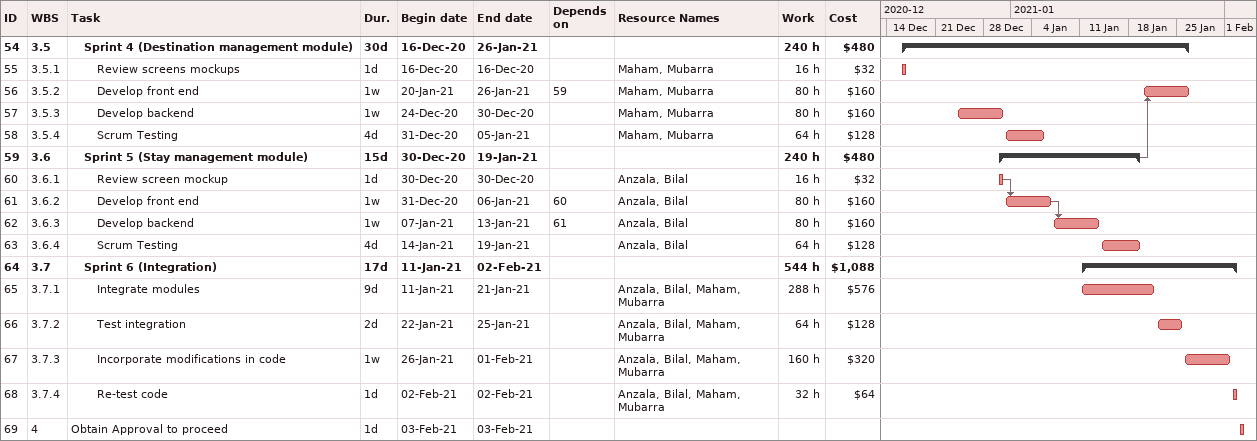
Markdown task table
| ID | WBS | Task | Duration | Start | Finish | Predecessors | Resources | Work (h) | Cost ($) |
|---|---|---|---|---|---|---|---|---|---|
| 54 | 3.5 | **Sprint 4 (Destination management module)** | 30d | 2020-12-16 | 2021-01-26 |  |  | 240 | 480 |
| 55 | 3.5.1 | Review screens mockups | 1d | 2020-12-16 | 2020-12-16 |  | Maham, Mubarra | 16 | 32 |
| 56 | 3.5.2 | Develop front end | 1w | 2021-01-20 | 2021-01-26 | 59 | Maham, Mubarra | 80 | 160 |
| 57 | 3.5.3 | Develop backend | 1w | 2020-12-24 | 2020-12-30 |  | Maham, Mubarra | 80 | 160 |
| 58 | 3.5.4 | Scrum Testing | 4d | 2020-12-31 | 2021-01-05 |  | Maham, Mubarra | 64 | 128 |
| 59 | 3.6 | **Sprint 5 (Stay management module)** | 15d | 2020-12-30 | 2021-01-19 |  |  | 240 | 480 |
| 60 | 3.6.1 | Review screen mockup | 1d | 2020-12-30 | 2020-12-30 |  | Anzala, Bilal | 16 | 32 |
| 61 | 3.6.2 | Develop front end | 1w | 2020-12-31 | 2021-01-06 | 60 | Anzala, Bilal | 80 | 160 |
| 62 | 3.6.3 | Develop backend | 1w | 2021-01-07 | 2021-01-13 | 61 | Anzala, Bilal | 80 | 160 |
| 63 | 3.6.4 | Scrum Testing | 4d | 2021-01-14 | 2021-01-19 |  | Anzala, Bilal | 64 | 128 |
| 64 | 3.7 | **Sprint 6 (Integration)** | 17d | 2021-01-11 | 2021-02-02 |  |  | 544 | 1088 |
| 65 | 3.7.1 | Integrate modules | 9d | 2021-01-11 | 2021-01-21 |  | Anzala, Bilal, Maham, Mubarra | 288 | 576 |
| 66 | 3.7.2 | Test integration | 2d | 2021-01-22 | 2021-01-25 |  | Anzala, Bilal, Maham, Mubarra | 64 | 128 |
| 67 | 3.7.3 | Incorporate modifications in code | 1w | 2021-01-26 | 2021-02-01 |  | Anzala, Bilal, Maham, Mubarra | 160 | 320 |
| 68 | 3.7.4 | Re-test code | 1d | 2021-02-02 | 2021-02-02 |  | Anzala, Bilal, Maham, Mubarra | 32 | 64 |
| 69 | 4 | Obtain Approval to proceed | 1d | 2021-02-03 | 2021-02-03 |  |  |  |  |
